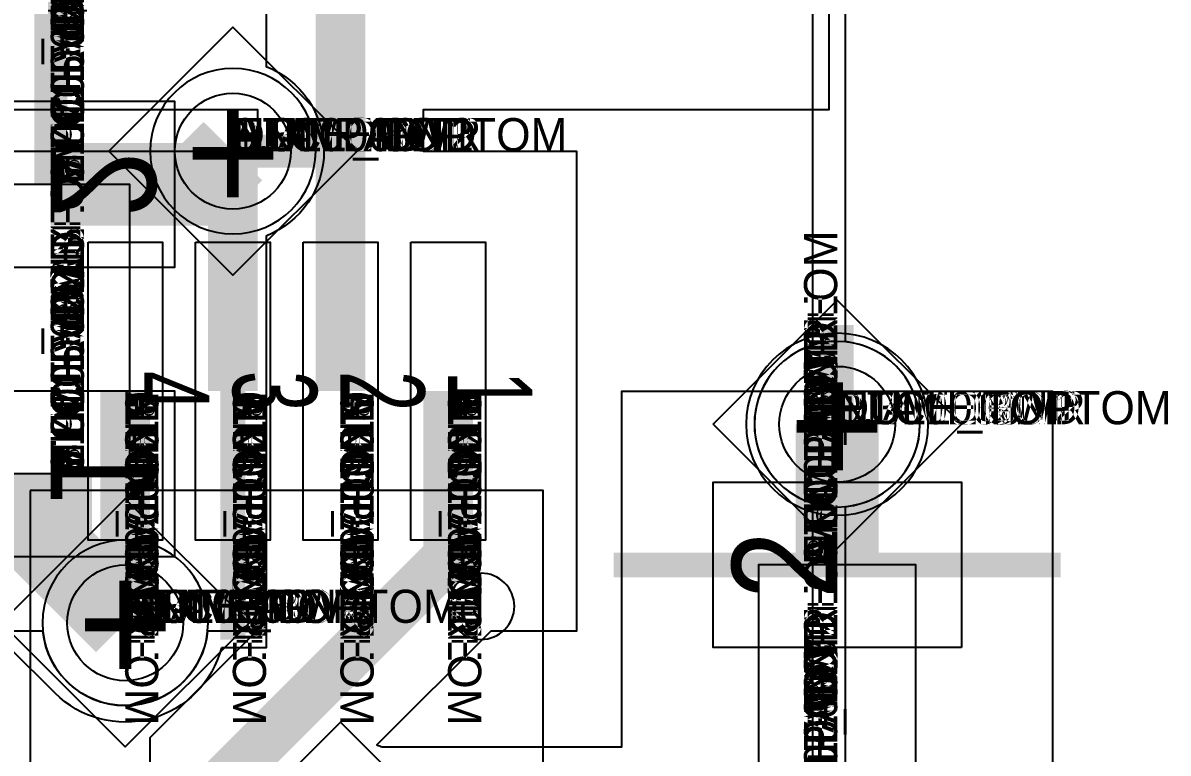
# Model space of a CAD drawing. Extents: x 0 to 323, y 0 to 320.
# Drawn here: x 176.44 to 183.36, y 182.12 to 186.53 of the extents above; entities that cross this region are included whole.
import ezdxf
from ezdxf.enums import TextEntityAlignment as Align

# ---------------------------------------------------------------- set-up
doc = ezdxf.new("R2010")
doc.units = 0
doc.header["$MEASUREMENT"] = 0
doc.layers.get('0').update_dxf_attribs({"linetype": 'CONTINUOUS'})
for name, color, linetype in [('CDN_FIGURES', 7, 'CONTINUOUS'), ('ETCH_BOTTOM', 7, 'CONTINUOUS'), ('ETCH_GND', 3, 'CONTINUOUS'), ('ETCH_INT1', 4, 'CONTINUOUS'), ('ETCH_INT2', 5, 'CONTINUOUS'), ('ETCH_PWR', 6, 'CONTINUOUS'), ('ETCH_TOP', 2, 'CONTINUOUS'), ('MANUFACTURING_NCLEGEND-1-6', 8, 'CONTINUOUS'), ('PACKAGE_GEOMETRY_ASSEMBLY_TOP', 11, 'CONTINUOUS'), ('PACKAGE_GEOMETRY_PIN_NUMBER', 9, 'CONTINUOUS')]:
    doc.layers.add(name, color=color, linetype=linetype)

# ---------------------------------------------------------------- blocks, each defined once
blk = doc.blocks.new('FIGURE_DIAMOND')
at = {"layer": 'CDN_FIGURES'}
blk.add_lwpolyline([(-0.5, 0), (0, 0.5), (0.5, 0), (0, -0.5)], close=True, dxfattribs=at)
blk = doc.blocks.new('PAD_INFO')
for tag in ['SHAPE_TYPE', 'PAD_HEIGHT', 'PAD_LAYER', 'PAD_TYPE', 'PAD_WIDTH']:
    blk.add_attdef(tag, (0, 0), '', height=0.2)
at = {"flags": 2}
blk.add_attdef('CDN_TYPE', (0, 0), '', height=0.2, dxfattribs=at)
blk = doc.blocks.new('DRILL_INFO')
at = {"flags": 2}
blk.add_attdef('CDN_TYPE', (0, 0), '', height=0.2, dxfattribs=at)
for tag in ['FSHAPE', 'FCHAR', 'DRILL_HEIGHT', 'DIAMETER', 'PLATED', 'DRILL_WIDTH']:
    blk.add_attdef(tag, (0, 0), '', height=0.2)
blk = doc.blocks.new('VIA0700X0300')
at = {"layer": 'ETCH_BOTTOM'}
blk.add_circle((0, 0), 0.35, dxfattribs=at)
at = {"layer": 'ETCH_GND'}
blk.add_circle((0, 0), 0.35, dxfattribs=at)
at = {"layer": 'ETCH_INT1'}
blk.add_circle((0, 0), 0.35, dxfattribs=at)
at = {"layer": 'ETCH_INT2'}
blk.add_circle((0, 0), 0.35, dxfattribs=at)
at = {"layer": 'ETCH_PWR'}
blk.add_circle((0, 0), 0.35, dxfattribs=at)
at = {"layer": 'ETCH_TOP'}
blk.add_circle((0, 0), 0.35, dxfattribs=at)
ref = blk.add_blockref('PAD_INFO', (0, 0))
ref.add_attrib('PAD_LAYER', 'ETCH_TOP', (0, 0), dxfattribs={"height": 0.2})
ref.add_attrib('SHAPE_TYPE', 'NULL', (0, 0), dxfattribs={"height": 0.2})
ref.add_attrib('PAD_TYPE', 'ANTIPAD', (0, 0), dxfattribs={"height": 0.2})
ref.add_attrib('PAD_WIDTH', '0.000000', (0, 0), dxfattribs={"height": 0.2})
ref.add_attrib('PAD_HEIGHT', '0.000000', (0, 0), dxfattribs={"height": 0.2})
ref = blk.add_blockref('PAD_INFO', (0, 0))
ref.add_attrib('PAD_LAYER', 'ETCH_GND', (0, 0), dxfattribs={"height": 0.2})
ref.add_attrib('SHAPE_TYPE', 'NULL', (0, 0), dxfattribs={"height": 0.2})
ref.add_attrib('PAD_TYPE', 'ANTIPAD', (0, 0), dxfattribs={"height": 0.2})
ref.add_attrib('PAD_WIDTH', '0.000000', (0, 0), dxfattribs={"height": 0.2})
ref.add_attrib('PAD_HEIGHT', '0.000000', (0, 0), dxfattribs={"height": 0.2})
ref = blk.add_blockref('PAD_INFO', (0, 0))
ref.add_attrib('PAD_LAYER', 'ETCH_INT1', (0, 0), dxfattribs={"height": 0.2})
ref.add_attrib('SHAPE_TYPE', 'NULL', (0, 0), dxfattribs={"height": 0.2})
ref.add_attrib('PAD_TYPE', 'ANTIPAD', (0, 0), dxfattribs={"height": 0.2})
ref.add_attrib('PAD_WIDTH', '0.000000', (0, 0), dxfattribs={"height": 0.2})
ref.add_attrib('PAD_HEIGHT', '0.000000', (0, 0), dxfattribs={"height": 0.2})
ref = blk.add_blockref('PAD_INFO', (0, 0))
ref.add_attrib('PAD_LAYER', 'ETCH_INT2', (0, 0), dxfattribs={"height": 0.2})
ref.add_attrib('SHAPE_TYPE', 'NULL', (0, 0), dxfattribs={"height": 0.2})
ref.add_attrib('PAD_TYPE', 'ANTIPAD', (0, 0), dxfattribs={"height": 0.2})
ref.add_attrib('PAD_WIDTH', '0.000000', (0, 0), dxfattribs={"height": 0.2})
ref.add_attrib('PAD_HEIGHT', '0.000000', (0, 0), dxfattribs={"height": 0.2})
ref = blk.add_blockref('PAD_INFO', (0, 0))
ref.add_attrib('PAD_LAYER', 'ETCH_PWR', (0, 0), dxfattribs={"height": 0.2})
ref.add_attrib('SHAPE_TYPE', 'NULL', (0, 0), dxfattribs={"height": 0.2})
ref.add_attrib('PAD_TYPE', 'ANTIPAD', (0, 0), dxfattribs={"height": 0.2})
ref.add_attrib('PAD_WIDTH', '0.000000', (0, 0), dxfattribs={"height": 0.2})
ref.add_attrib('PAD_HEIGHT', '0.000000', (0, 0), dxfattribs={"height": 0.2})
ref = blk.add_blockref('PAD_INFO', (0, 0))
ref.add_attrib('PAD_LAYER', 'ETCH_BOTTOM', (0, 0), dxfattribs={"height": 0.2})
ref.add_attrib('SHAPE_TYPE', 'NULL', (0, 0), dxfattribs={"height": 0.2})
ref.add_attrib('PAD_TYPE', 'ANTIPAD', (0, 0), dxfattribs={"height": 0.2})
ref.add_attrib('PAD_WIDTH', '0.000000', (0, 0), dxfattribs={"height": 0.2})
ref.add_attrib('PAD_HEIGHT', '0.000000', (0, 0), dxfattribs={"height": 0.2})
ref = blk.add_blockref('PAD_INFO', (0, 0))
ref.add_attrib('PAD_LAYER', 'ETCH_TOP', (0, 0), dxfattribs={"height": 0.2})
ref.add_attrib('SHAPE_TYPE', 'NULL', (0, 0), dxfattribs={"height": 0.2})
ref.add_attrib('PAD_TYPE', 'THERMAL', (0, 0), dxfattribs={"height": 0.2})
ref.add_attrib('PAD_WIDTH', '0.000000', (0, 0), dxfattribs={"height": 0.2})
ref.add_attrib('PAD_HEIGHT', '0.000000', (0, 0), dxfattribs={"height": 0.2})
ref = blk.add_blockref('PAD_INFO', (0, 0))
ref.add_attrib('PAD_LAYER', 'ETCH_GND', (0, 0), dxfattribs={"height": 0.2})
ref.add_attrib('SHAPE_TYPE', 'NULL', (0, 0), dxfattribs={"height": 0.2})
ref.add_attrib('PAD_TYPE', 'THERMAL', (0, 0), dxfattribs={"height": 0.2})
ref.add_attrib('PAD_WIDTH', '0.000000', (0, 0), dxfattribs={"height": 0.2})
ref.add_attrib('PAD_HEIGHT', '0.000000', (0, 0), dxfattribs={"height": 0.2})
ref = blk.add_blockref('PAD_INFO', (0, 0))
ref.add_attrib('PAD_LAYER', 'ETCH_INT1', (0, 0), dxfattribs={"height": 0.2})
ref.add_attrib('SHAPE_TYPE', 'NULL', (0, 0), dxfattribs={"height": 0.2})
ref.add_attrib('PAD_TYPE', 'THERMAL', (0, 0), dxfattribs={"height": 0.2})
ref.add_attrib('PAD_WIDTH', '0.000000', (0, 0), dxfattribs={"height": 0.2})
ref.add_attrib('PAD_HEIGHT', '0.000000', (0, 0), dxfattribs={"height": 0.2})
ref = blk.add_blockref('PAD_INFO', (0, 0))
ref.add_attrib('PAD_LAYER', 'ETCH_INT2', (0, 0), dxfattribs={"height": 0.2})
ref.add_attrib('SHAPE_TYPE', 'NULL', (0, 0), dxfattribs={"height": 0.2})
ref.add_attrib('PAD_TYPE', 'THERMAL', (0, 0), dxfattribs={"height": 0.2})
ref.add_attrib('PAD_WIDTH', '0.000000', (0, 0), dxfattribs={"height": 0.2})
ref.add_attrib('PAD_HEIGHT', '0.000000', (0, 0), dxfattribs={"height": 0.2})
ref = blk.add_blockref('PAD_INFO', (0, 0))
ref.add_attrib('PAD_LAYER', 'ETCH_PWR', (0, 0), dxfattribs={"height": 0.2})
ref.add_attrib('SHAPE_TYPE', 'NULL', (0, 0), dxfattribs={"height": 0.2})
ref.add_attrib('PAD_TYPE', 'THERMAL', (0, 0), dxfattribs={"height": 0.2})
ref.add_attrib('PAD_WIDTH', '0.000000', (0, 0), dxfattribs={"height": 0.2})
ref.add_attrib('PAD_HEIGHT', '0.000000', (0, 0), dxfattribs={"height": 0.2})
ref = blk.add_blockref('PAD_INFO', (0, 0))
ref.add_attrib('PAD_LAYER', 'ETCH_BOTTOM', (0, 0), dxfattribs={"height": 0.2})
ref.add_attrib('SHAPE_TYPE', 'NULL', (0, 0), dxfattribs={"height": 0.2})
ref.add_attrib('PAD_TYPE', 'THERMAL', (0, 0), dxfattribs={"height": 0.2})
ref.add_attrib('PAD_WIDTH', '0.000000', (0, 0), dxfattribs={"height": 0.2})
ref.add_attrib('PAD_HEIGHT', '0.000000', (0, 0), dxfattribs={"height": 0.2})
ref = blk.add_blockref('PAD_INFO', (0, 0))
ref.add_attrib('PAD_LAYER', 'ETCH_TOP', (0, 0), dxfattribs={"height": 0.2})
ref.add_attrib('SHAPE_TYPE', 'CIRCLE', (0, 0), dxfattribs={"height": 0.2})
ref.add_attrib('PAD_TYPE', 'REGULAR', (0, 0), dxfattribs={"height": 0.2})
ref.add_attrib('PAD_WIDTH', '0.700000', (0, 0), dxfattribs={"height": 0.2})
ref.add_attrib('PAD_HEIGHT', '0.700000', (0, 0), dxfattribs={"height": 0.2})
ref = blk.add_blockref('PAD_INFO', (0, 0))
ref.add_attrib('PAD_LAYER', 'ETCH_GND', (0, 0), dxfattribs={"height": 0.2})
ref.add_attrib('SHAPE_TYPE', 'CIRCLE', (0, 0), dxfattribs={"height": 0.2})
ref.add_attrib('PAD_TYPE', 'REGULAR', (0, 0), dxfattribs={"height": 0.2})
ref.add_attrib('PAD_WIDTH', '0.700000', (0, 0), dxfattribs={"height": 0.2})
ref.add_attrib('PAD_HEIGHT', '0.700000', (0, 0), dxfattribs={"height": 0.2})
ref = blk.add_blockref('PAD_INFO', (0, 0))
ref.add_attrib('PAD_LAYER', 'ETCH_INT1', (0, 0), dxfattribs={"height": 0.2})
ref.add_attrib('SHAPE_TYPE', 'CIRCLE', (0, 0), dxfattribs={"height": 0.2})
ref.add_attrib('PAD_TYPE', 'REGULAR', (0, 0), dxfattribs={"height": 0.2})
ref.add_attrib('PAD_WIDTH', '0.700000', (0, 0), dxfattribs={"height": 0.2})
ref.add_attrib('PAD_HEIGHT', '0.700000', (0, 0), dxfattribs={"height": 0.2})
ref = blk.add_blockref('PAD_INFO', (0, 0))
ref.add_attrib('PAD_LAYER', 'ETCH_INT2', (0, 0), dxfattribs={"height": 0.2})
ref.add_attrib('SHAPE_TYPE', 'CIRCLE', (0, 0), dxfattribs={"height": 0.2})
ref.add_attrib('PAD_TYPE', 'REGULAR', (0, 0), dxfattribs={"height": 0.2})
ref.add_attrib('PAD_WIDTH', '0.700000', (0, 0), dxfattribs={"height": 0.2})
ref.add_attrib('PAD_HEIGHT', '0.700000', (0, 0), dxfattribs={"height": 0.2})
ref = blk.add_blockref('PAD_INFO', (0, 0))
ref.add_attrib('PAD_LAYER', 'ETCH_PWR', (0, 0), dxfattribs={"height": 0.2})
ref.add_attrib('SHAPE_TYPE', 'CIRCLE', (0, 0), dxfattribs={"height": 0.2})
ref.add_attrib('PAD_TYPE', 'REGULAR', (0, 0), dxfattribs={"height": 0.2})
ref.add_attrib('PAD_WIDTH', '0.700000', (0, 0), dxfattribs={"height": 0.2})
ref.add_attrib('PAD_HEIGHT', '0.700000', (0, 0), dxfattribs={"height": 0.2})
ref = blk.add_blockref('PAD_INFO', (0, 0))
ref.add_attrib('PAD_LAYER', 'ETCH_BOTTOM', (0, 0), dxfattribs={"height": 0.2})
ref.add_attrib('SHAPE_TYPE', 'CIRCLE', (0, 0), dxfattribs={"height": 0.2})
ref.add_attrib('PAD_TYPE', 'REGULAR', (0, 0), dxfattribs={"height": 0.2})
ref.add_attrib('PAD_WIDTH', '0.700000', (0, 0), dxfattribs={"height": 0.2})
ref.add_attrib('PAD_HEIGHT', '0.700000', (0, 0), dxfattribs={"height": 0.2})
ref = blk.add_blockref('DRILL_INFO', (0, 0))
ref.add_attrib('DIAMETER', '0.300000', (0, 0), dxfattribs={"height": 0.2})
ref.add_attrib('PLATED', 'PLATED', (0, 0), dxfattribs={"height": 0.2})
ref.add_attrib('FSHAPE', 'DIAMOND', (0, 0), dxfattribs={"height": 0.2})
ref.add_attrib('FCHAR', '+', (0, 0), dxfattribs={"height": 0.2})
ref.add_attrib('DRILL_WIDTH', '1.500000', (0, 0), dxfattribs={"height": 0.2})
ref.add_attrib('DRILL_HEIGHT', '1.500000', (0, 0), dxfattribs={"height": 0.2})
for tag in ['CDN_TYPE', 'PIN']:
    blk.add_attdef(tag, (0, 0), '', height=0.2)
at = {"flags": 2}
for tag in ['PSTKNAME', 'BBV']:
    blk.add_attdef(tag, (0, 0), '', height=0.2, dxfattribs=at)
blk = doc.blocks.new('RC1800X0450TS_NS')
at = {"layer": 'ETCH_TOP'}
blk.add_lwpolyline([(-0.9, -0.225), (-0.9, 0.225), (0.9, 0.225), (0.9, -0.225)], close=True, dxfattribs=at)
ref = blk.add_blockref('PAD_INFO', (0, 0))
ref.add_attrib('PAD_LAYER', 'ETCH_TOP', (0, 0), dxfattribs={"height": 0.2})
ref.add_attrib('SHAPE_TYPE', 'NULL', (0, 0), dxfattribs={"height": 0.2})
ref.add_attrib('PAD_TYPE', 'ANTIPAD', (0, 0), dxfattribs={"height": 0.2})
ref.add_attrib('PAD_WIDTH', '0.000000', (0, 0), dxfattribs={"height": 0.2})
ref.add_attrib('PAD_HEIGHT', '0.000000', (0, 0), dxfattribs={"height": 0.2})
ref = blk.add_blockref('PAD_INFO', (0, 0))
ref.add_attrib('PAD_LAYER', 'ETCH_GND', (0, 0), dxfattribs={"height": 0.2})
ref.add_attrib('SHAPE_TYPE', 'NULL', (0, 0), dxfattribs={"height": 0.2})
ref.add_attrib('PAD_TYPE', 'ANTIPAD', (0, 0), dxfattribs={"height": 0.2})
ref.add_attrib('PAD_WIDTH', '0.000000', (0, 0), dxfattribs={"height": 0.2})
ref.add_attrib('PAD_HEIGHT', '0.000000', (0, 0), dxfattribs={"height": 0.2})
ref = blk.add_blockref('PAD_INFO', (0, 0))
ref.add_attrib('PAD_LAYER', 'ETCH_INT1', (0, 0), dxfattribs={"height": 0.2})
ref.add_attrib('SHAPE_TYPE', 'NULL', (0, 0), dxfattribs={"height": 0.2})
ref.add_attrib('PAD_TYPE', 'ANTIPAD', (0, 0), dxfattribs={"height": 0.2})
ref.add_attrib('PAD_WIDTH', '0.000000', (0, 0), dxfattribs={"height": 0.2})
ref.add_attrib('PAD_HEIGHT', '0.000000', (0, 0), dxfattribs={"height": 0.2})
ref = blk.add_blockref('PAD_INFO', (0, 0))
ref.add_attrib('PAD_LAYER', 'ETCH_INT2', (0, 0), dxfattribs={"height": 0.2})
ref.add_attrib('SHAPE_TYPE', 'NULL', (0, 0), dxfattribs={"height": 0.2})
ref.add_attrib('PAD_TYPE', 'ANTIPAD', (0, 0), dxfattribs={"height": 0.2})
ref.add_attrib('PAD_WIDTH', '0.000000', (0, 0), dxfattribs={"height": 0.2})
ref.add_attrib('PAD_HEIGHT', '0.000000', (0, 0), dxfattribs={"height": 0.2})
ref = blk.add_blockref('PAD_INFO', (0, 0))
ref.add_attrib('PAD_LAYER', 'ETCH_PWR', (0, 0), dxfattribs={"height": 0.2})
ref.add_attrib('SHAPE_TYPE', 'NULL', (0, 0), dxfattribs={"height": 0.2})
ref.add_attrib('PAD_TYPE', 'ANTIPAD', (0, 0), dxfattribs={"height": 0.2})
ref.add_attrib('PAD_WIDTH', '0.000000', (0, 0), dxfattribs={"height": 0.2})
ref.add_attrib('PAD_HEIGHT', '0.000000', (0, 0), dxfattribs={"height": 0.2})
ref = blk.add_blockref('PAD_INFO', (0, 0))
ref.add_attrib('PAD_LAYER', 'ETCH_BOTTOM', (0, 0), dxfattribs={"height": 0.2})
ref.add_attrib('SHAPE_TYPE', 'NULL', (0, 0), dxfattribs={"height": 0.2})
ref.add_attrib('PAD_TYPE', 'ANTIPAD', (0, 0), dxfattribs={"height": 0.2})
ref.add_attrib('PAD_WIDTH', '0.000000', (0, 0), dxfattribs={"height": 0.2})
ref.add_attrib('PAD_HEIGHT', '0.000000', (0, 0), dxfattribs={"height": 0.2})
ref = blk.add_blockref('PAD_INFO', (0, 0))
ref.add_attrib('PAD_LAYER', 'ETCH_TOP', (0, 0), dxfattribs={"height": 0.2})
ref.add_attrib('SHAPE_TYPE', 'NULL', (0, 0), dxfattribs={"height": 0.2})
ref.add_attrib('PAD_TYPE', 'THERMAL', (0, 0), dxfattribs={"height": 0.2})
ref.add_attrib('PAD_WIDTH', '0.000000', (0, 0), dxfattribs={"height": 0.2})
ref.add_attrib('PAD_HEIGHT', '0.000000', (0, 0), dxfattribs={"height": 0.2})
ref = blk.add_blockref('PAD_INFO', (0, 0))
ref.add_attrib('PAD_LAYER', 'ETCH_GND', (0, 0), dxfattribs={"height": 0.2})
ref.add_attrib('SHAPE_TYPE', 'NULL', (0, 0), dxfattribs={"height": 0.2})
ref.add_attrib('PAD_TYPE', 'THERMAL', (0, 0), dxfattribs={"height": 0.2})
ref.add_attrib('PAD_WIDTH', '0.000000', (0, 0), dxfattribs={"height": 0.2})
ref.add_attrib('PAD_HEIGHT', '0.000000', (0, 0), dxfattribs={"height": 0.2})
ref = blk.add_blockref('PAD_INFO', (0, 0))
ref.add_attrib('PAD_LAYER', 'ETCH_INT1', (0, 0), dxfattribs={"height": 0.2})
ref.add_attrib('SHAPE_TYPE', 'NULL', (0, 0), dxfattribs={"height": 0.2})
ref.add_attrib('PAD_TYPE', 'THERMAL', (0, 0), dxfattribs={"height": 0.2})
ref.add_attrib('PAD_WIDTH', '0.000000', (0, 0), dxfattribs={"height": 0.2})
ref.add_attrib('PAD_HEIGHT', '0.000000', (0, 0), dxfattribs={"height": 0.2})
ref = blk.add_blockref('PAD_INFO', (0, 0))
ref.add_attrib('PAD_LAYER', 'ETCH_INT2', (0, 0), dxfattribs={"height": 0.2})
ref.add_attrib('SHAPE_TYPE', 'NULL', (0, 0), dxfattribs={"height": 0.2})
ref.add_attrib('PAD_TYPE', 'THERMAL', (0, 0), dxfattribs={"height": 0.2})
ref.add_attrib('PAD_WIDTH', '0.000000', (0, 0), dxfattribs={"height": 0.2})
ref.add_attrib('PAD_HEIGHT', '0.000000', (0, 0), dxfattribs={"height": 0.2})
ref = blk.add_blockref('PAD_INFO', (0, 0))
ref.add_attrib('PAD_LAYER', 'ETCH_PWR', (0, 0), dxfattribs={"height": 0.2})
ref.add_attrib('SHAPE_TYPE', 'NULL', (0, 0), dxfattribs={"height": 0.2})
ref.add_attrib('PAD_TYPE', 'THERMAL', (0, 0), dxfattribs={"height": 0.2})
ref.add_attrib('PAD_WIDTH', '0.000000', (0, 0), dxfattribs={"height": 0.2})
ref.add_attrib('PAD_HEIGHT', '0.000000', (0, 0), dxfattribs={"height": 0.2})
ref = blk.add_blockref('PAD_INFO', (0, 0))
ref.add_attrib('PAD_LAYER', 'ETCH_BOTTOM', (0, 0), dxfattribs={"height": 0.2})
ref.add_attrib('SHAPE_TYPE', 'NULL', (0, 0), dxfattribs={"height": 0.2})
ref.add_attrib('PAD_TYPE', 'THERMAL', (0, 0), dxfattribs={"height": 0.2})
ref.add_attrib('PAD_WIDTH', '0.000000', (0, 0), dxfattribs={"height": 0.2})
ref.add_attrib('PAD_HEIGHT', '0.000000', (0, 0), dxfattribs={"height": 0.2})
ref = blk.add_blockref('PAD_INFO', (0, 0))
ref.add_attrib('PAD_LAYER', 'ETCH_TOP', (0, 0), dxfattribs={"height": 0.2})
ref.add_attrib('SHAPE_TYPE', 'RECTANGLE', (0, 0), dxfattribs={"height": 0.2})
ref.add_attrib('PAD_TYPE', 'REGULAR', (0, 0), dxfattribs={"height": 0.2})
ref.add_attrib('PAD_WIDTH', '1.800000', (0, 0), dxfattribs={"height": 0.2})
ref.add_attrib('PAD_HEIGHT', '0.450000', (0, 0), dxfattribs={"height": 0.2})
ref = blk.add_blockref('PAD_INFO', (0, 0))
ref.add_attrib('PAD_LAYER', 'ETCH_GND', (0, 0), dxfattribs={"height": 0.2})
ref.add_attrib('SHAPE_TYPE', 'NULL', (0, 0), dxfattribs={"height": 0.2})
ref.add_attrib('PAD_TYPE', 'REGULAR', (0, 0), dxfattribs={"height": 0.2})
ref.add_attrib('PAD_WIDTH', '0.000000', (0, 0), dxfattribs={"height": 0.2})
ref.add_attrib('PAD_HEIGHT', '0.000000', (0, 0), dxfattribs={"height": 0.2})
ref = blk.add_blockref('PAD_INFO', (0, 0))
ref.add_attrib('PAD_LAYER', 'ETCH_INT1', (0, 0), dxfattribs={"height": 0.2})
ref.add_attrib('SHAPE_TYPE', 'NULL', (0, 0), dxfattribs={"height": 0.2})
ref.add_attrib('PAD_TYPE', 'REGULAR', (0, 0), dxfattribs={"height": 0.2})
ref.add_attrib('PAD_WIDTH', '0.000000', (0, 0), dxfattribs={"height": 0.2})
ref.add_attrib('PAD_HEIGHT', '0.000000', (0, 0), dxfattribs={"height": 0.2})
ref = blk.add_blockref('PAD_INFO', (0, 0))
ref.add_attrib('PAD_LAYER', 'ETCH_INT2', (0, 0), dxfattribs={"height": 0.2})
ref.add_attrib('SHAPE_TYPE', 'NULL', (0, 0), dxfattribs={"height": 0.2})
ref.add_attrib('PAD_TYPE', 'REGULAR', (0, 0), dxfattribs={"height": 0.2})
ref.add_attrib('PAD_WIDTH', '0.000000', (0, 0), dxfattribs={"height": 0.2})
ref.add_attrib('PAD_HEIGHT', '0.000000', (0, 0), dxfattribs={"height": 0.2})
ref = blk.add_blockref('PAD_INFO', (0, 0))
ref.add_attrib('PAD_LAYER', 'ETCH_PWR', (0, 0), dxfattribs={"height": 0.2})
ref.add_attrib('SHAPE_TYPE', 'NULL', (0, 0), dxfattribs={"height": 0.2})
ref.add_attrib('PAD_TYPE', 'REGULAR', (0, 0), dxfattribs={"height": 0.2})
ref.add_attrib('PAD_WIDTH', '0.000000', (0, 0), dxfattribs={"height": 0.2})
ref.add_attrib('PAD_HEIGHT', '0.000000', (0, 0), dxfattribs={"height": 0.2})
ref = blk.add_blockref('PAD_INFO', (0, 0))
ref.add_attrib('PAD_LAYER', 'ETCH_BOTTOM', (0, 0), dxfattribs={"height": 0.2})
ref.add_attrib('SHAPE_TYPE', 'NULL', (0, 0), dxfattribs={"height": 0.2})
ref.add_attrib('PAD_TYPE', 'REGULAR', (0, 0), dxfattribs={"height": 0.2})
ref.add_attrib('PAD_WIDTH', '0.000000', (0, 0), dxfattribs={"height": 0.2})
ref.add_attrib('PAD_HEIGHT', '0.000000', (0, 0), dxfattribs={"height": 0.2})
ref = blk.add_blockref('DRILL_INFO', (0, 0))
ref.add_attrib('DIAMETER', '0.000000', (0, 0), dxfattribs={"height": 0.2})
ref.add_attrib('PLATED', 'PLATED', (0, 0), dxfattribs={"height": 0.2})
ref.add_attrib('FSHAPE', 'NULL', (0, 0), dxfattribs={"height": 0.2})
ref.add_attrib('DRILL_WIDTH', '0.000000', (0, 0), dxfattribs={"height": 0.2})
ref.add_attrib('DRILL_HEIGHT', '0.000000', (0, 0), dxfattribs={"height": 0.2})
for tag in ['CDN_TYPE', 'PIN']:
    blk.add_attdef(tag, (0, 0), '', height=0.2)
at = {"flags": 2}
for tag in ['PSTKNAME', 'BBV']:
    blk.add_attdef(tag, (0, 0), '', height=0.2, dxfattribs=at)
blk = doc.blocks.new('F59')
at = {"layer": 'PACKAGE_GEOMETRY_ASSEMBLY_TOP'}
blk.add_lwpolyline([(0.6, -2.525), (3.7, -2.525), (3.7, 0.575), (0.6, 0.575)], close=True, dxfattribs=at)
blk.add_lwpolyline([(1.3, 0.4, 0.414214), (1.1, 0.2, 0.414214), (1.3, 0, 0.414214), (1.5, 0.2, 0.414214), (1.3, 0.4)], format="xyb", close=True, dxfattribs=at)
at = {"layer": 'ETCH_TOP'}
ref = blk.add_blockref('RC1800X0450TS_NS', (0, 0), dxfattribs=at)
ref.add_attrib('CDN_TYPE', 'PIN', (0, 0), dxfattribs={"height": 0.2})
ref.add_attrib('PIN', '1', (0, 0), dxfattribs={"height": 0.2})
ref = blk.add_blockref('RC1800X0450TS_NS', (4.3, 0), dxfattribs=at)
ref.add_attrib('CDN_TYPE', 'PIN', (0, 0), dxfattribs={"height": 0.2})
ref.add_attrib('PIN', '8', (0, 0), dxfattribs={"height": 0.2})
ref = blk.add_blockref('RC1800X0450TS_NS', (0, -1.3), dxfattribs=at)
ref.add_attrib('CDN_TYPE', 'PIN', (0, 0), dxfattribs={"height": 0.2})
ref.add_attrib('PIN', '3', (0, 0), dxfattribs={"height": 0.2})
ref = blk.add_blockref('RC1800X0450TS_NS', (0, -0.65), dxfattribs=at)
ref.add_attrib('CDN_TYPE', 'PIN', (0, 0), dxfattribs={"height": 0.2})
ref.add_attrib('PIN', '2', (0, 0), dxfattribs={"height": 0.2})
ref = blk.add_blockref('RC1800X0450TS_NS', (0, -1.95), dxfattribs=at)
ref.add_attrib('CDN_TYPE', 'PIN', (0, 0), dxfattribs={"height": 0.2})
ref.add_attrib('PIN', '4', (0, 0), dxfattribs={"height": 0.2})
ref = blk.add_blockref('RC1800X0450TS_NS', (4.3, -1.95), dxfattribs=at)
ref.add_attrib('CDN_TYPE', 'PIN', (0, 0), dxfattribs={"height": 0.2})
ref.add_attrib('PIN', '5', (0, 0), dxfattribs={"height": 0.2})
ref = blk.add_blockref('RC1800X0450TS_NS', (4.3, -1.3), dxfattribs=at)
ref.add_attrib('CDN_TYPE', 'PIN', (0, 0), dxfattribs={"height": 0.2})
ref.add_attrib('PIN', '6', (0, 0), dxfattribs={"height": 0.2})
ref = blk.add_blockref('RC1800X0450TS_NS', (4.3, -0.65), dxfattribs=at)
ref.add_attrib('CDN_TYPE', 'PIN', (0, 0), dxfattribs={"height": 0.2})
ref.add_attrib('PIN', '7', (0, 0), dxfattribs={"height": 0.2})
at = {"flags": 2}
for tag in ['SYMBOL_TYPE', 'CDN_TYPE', 'REFDES']:
    blk.add_attdef(tag, (0, 0), '', height=0.2, dxfattribs=at)
blk = doc.blocks.new('RC1000X1500TS')
at = {"layer": 'ETCH_TOP'}
blk.add_lwpolyline([(-0.5, -0.75), (-0.5, 0.75), (0.5, 0.75), (0.5, -0.75)], close=True, dxfattribs=at)
ref = blk.add_blockref('PAD_INFO', (0, 0))
ref.add_attrib('PAD_LAYER', 'ETCH_TOP', (0, 0), dxfattribs={"height": 0.2})
ref.add_attrib('SHAPE_TYPE', 'NULL', (0, 0), dxfattribs={"height": 0.2})
ref.add_attrib('PAD_TYPE', 'ANTIPAD', (0, 0), dxfattribs={"height": 0.2})
ref.add_attrib('PAD_WIDTH', '0.000000', (0, 0), dxfattribs={"height": 0.2})
ref.add_attrib('PAD_HEIGHT', '0.000000', (0, 0), dxfattribs={"height": 0.2})
ref = blk.add_blockref('PAD_INFO', (0, 0))
ref.add_attrib('PAD_LAYER', 'ETCH_GND', (0, 0), dxfattribs={"height": 0.2})
ref.add_attrib('SHAPE_TYPE', 'NULL', (0, 0), dxfattribs={"height": 0.2})
ref.add_attrib('PAD_TYPE', 'ANTIPAD', (0, 0), dxfattribs={"height": 0.2})
ref.add_attrib('PAD_WIDTH', '0.000000', (0, 0), dxfattribs={"height": 0.2})
ref.add_attrib('PAD_HEIGHT', '0.000000', (0, 0), dxfattribs={"height": 0.2})
ref = blk.add_blockref('PAD_INFO', (0, 0))
ref.add_attrib('PAD_LAYER', 'ETCH_INT1', (0, 0), dxfattribs={"height": 0.2})
ref.add_attrib('SHAPE_TYPE', 'NULL', (0, 0), dxfattribs={"height": 0.2})
ref.add_attrib('PAD_TYPE', 'ANTIPAD', (0, 0), dxfattribs={"height": 0.2})
ref.add_attrib('PAD_WIDTH', '0.000000', (0, 0), dxfattribs={"height": 0.2})
ref.add_attrib('PAD_HEIGHT', '0.000000', (0, 0), dxfattribs={"height": 0.2})
ref = blk.add_blockref('PAD_INFO', (0, 0))
ref.add_attrib('PAD_LAYER', 'ETCH_INT2', (0, 0), dxfattribs={"height": 0.2})
ref.add_attrib('SHAPE_TYPE', 'NULL', (0, 0), dxfattribs={"height": 0.2})
ref.add_attrib('PAD_TYPE', 'ANTIPAD', (0, 0), dxfattribs={"height": 0.2})
ref.add_attrib('PAD_WIDTH', '0.000000', (0, 0), dxfattribs={"height": 0.2})
ref.add_attrib('PAD_HEIGHT', '0.000000', (0, 0), dxfattribs={"height": 0.2})
ref = blk.add_blockref('PAD_INFO', (0, 0))
ref.add_attrib('PAD_LAYER', 'ETCH_PWR', (0, 0), dxfattribs={"height": 0.2})
ref.add_attrib('SHAPE_TYPE', 'NULL', (0, 0), dxfattribs={"height": 0.2})
ref.add_attrib('PAD_TYPE', 'ANTIPAD', (0, 0), dxfattribs={"height": 0.2})
ref.add_attrib('PAD_WIDTH', '0.000000', (0, 0), dxfattribs={"height": 0.2})
ref.add_attrib('PAD_HEIGHT', '0.000000', (0, 0), dxfattribs={"height": 0.2})
ref = blk.add_blockref('PAD_INFO', (0, 0))
ref.add_attrib('PAD_LAYER', 'ETCH_BOTTOM', (0, 0), dxfattribs={"height": 0.2})
ref.add_attrib('SHAPE_TYPE', 'NULL', (0, 0), dxfattribs={"height": 0.2})
ref.add_attrib('PAD_TYPE', 'ANTIPAD', (0, 0), dxfattribs={"height": 0.2})
ref.add_attrib('PAD_WIDTH', '0.000000', (0, 0), dxfattribs={"height": 0.2})
ref.add_attrib('PAD_HEIGHT', '0.000000', (0, 0), dxfattribs={"height": 0.2})
ref = blk.add_blockref('PAD_INFO', (0, 0))
ref.add_attrib('PAD_LAYER', 'ETCH_TOP', (0, 0), dxfattribs={"height": 0.2})
ref.add_attrib('SHAPE_TYPE', 'NULL', (0, 0), dxfattribs={"height": 0.2})
ref.add_attrib('PAD_TYPE', 'THERMAL', (0, 0), dxfattribs={"height": 0.2})
ref.add_attrib('PAD_WIDTH', '0.000000', (0, 0), dxfattribs={"height": 0.2})
ref.add_attrib('PAD_HEIGHT', '0.000000', (0, 0), dxfattribs={"height": 0.2})
ref = blk.add_blockref('PAD_INFO', (0, 0))
ref.add_attrib('PAD_LAYER', 'ETCH_GND', (0, 0), dxfattribs={"height": 0.2})
ref.add_attrib('SHAPE_TYPE', 'NULL', (0, 0), dxfattribs={"height": 0.2})
ref.add_attrib('PAD_TYPE', 'THERMAL', (0, 0), dxfattribs={"height": 0.2})
ref.add_attrib('PAD_WIDTH', '0.000000', (0, 0), dxfattribs={"height": 0.2})
ref.add_attrib('PAD_HEIGHT', '0.000000', (0, 0), dxfattribs={"height": 0.2})
ref = blk.add_blockref('PAD_INFO', (0, 0))
ref.add_attrib('PAD_LAYER', 'ETCH_INT1', (0, 0), dxfattribs={"height": 0.2})
ref.add_attrib('SHAPE_TYPE', 'NULL', (0, 0), dxfattribs={"height": 0.2})
ref.add_attrib('PAD_TYPE', 'THERMAL', (0, 0), dxfattribs={"height": 0.2})
ref.add_attrib('PAD_WIDTH', '0.000000', (0, 0), dxfattribs={"height": 0.2})
ref.add_attrib('PAD_HEIGHT', '0.000000', (0, 0), dxfattribs={"height": 0.2})
ref = blk.add_blockref('PAD_INFO', (0, 0))
ref.add_attrib('PAD_LAYER', 'ETCH_INT2', (0, 0), dxfattribs={"height": 0.2})
ref.add_attrib('SHAPE_TYPE', 'NULL', (0, 0), dxfattribs={"height": 0.2})
ref.add_attrib('PAD_TYPE', 'THERMAL', (0, 0), dxfattribs={"height": 0.2})
ref.add_attrib('PAD_WIDTH', '0.000000', (0, 0), dxfattribs={"height": 0.2})
ref.add_attrib('PAD_HEIGHT', '0.000000', (0, 0), dxfattribs={"height": 0.2})
ref = blk.add_blockref('PAD_INFO', (0, 0))
ref.add_attrib('PAD_LAYER', 'ETCH_PWR', (0, 0), dxfattribs={"height": 0.2})
ref.add_attrib('SHAPE_TYPE', 'NULL', (0, 0), dxfattribs={"height": 0.2})
ref.add_attrib('PAD_TYPE', 'THERMAL', (0, 0), dxfattribs={"height": 0.2})
ref.add_attrib('PAD_WIDTH', '0.000000', (0, 0), dxfattribs={"height": 0.2})
ref.add_attrib('PAD_HEIGHT', '0.000000', (0, 0), dxfattribs={"height": 0.2})
ref = blk.add_blockref('PAD_INFO', (0, 0))
ref.add_attrib('PAD_LAYER', 'ETCH_BOTTOM', (0, 0), dxfattribs={"height": 0.2})
ref.add_attrib('SHAPE_TYPE', 'NULL', (0, 0), dxfattribs={"height": 0.2})
ref.add_attrib('PAD_TYPE', 'THERMAL', (0, 0), dxfattribs={"height": 0.2})
ref.add_attrib('PAD_WIDTH', '0.000000', (0, 0), dxfattribs={"height": 0.2})
ref.add_attrib('PAD_HEIGHT', '0.000000', (0, 0), dxfattribs={"height": 0.2})
ref = blk.add_blockref('PAD_INFO', (0, 0))
ref.add_attrib('PAD_LAYER', 'ETCH_GND', (0, 0), dxfattribs={"height": 0.2})
ref.add_attrib('SHAPE_TYPE', 'NULL', (0, 0), dxfattribs={"height": 0.2})
ref.add_attrib('PAD_TYPE', 'REGULAR', (0, 0), dxfattribs={"height": 0.2})
ref.add_attrib('PAD_WIDTH', '0.000000', (0, 0), dxfattribs={"height": 0.2})
ref.add_attrib('PAD_HEIGHT', '0.000000', (0, 0), dxfattribs={"height": 0.2})
ref = blk.add_blockref('PAD_INFO', (0, 0))
ref.add_attrib('PAD_LAYER', 'ETCH_INT1', (0, 0), dxfattribs={"height": 0.2})
ref.add_attrib('SHAPE_TYPE', 'NULL', (0, 0), dxfattribs={"height": 0.2})
ref.add_attrib('PAD_TYPE', 'REGULAR', (0, 0), dxfattribs={"height": 0.2})
ref.add_attrib('PAD_WIDTH', '0.000000', (0, 0), dxfattribs={"height": 0.2})
ref.add_attrib('PAD_HEIGHT', '0.000000', (0, 0), dxfattribs={"height": 0.2})
ref = blk.add_blockref('PAD_INFO', (0, 0))
ref.add_attrib('PAD_LAYER', 'ETCH_INT2', (0, 0), dxfattribs={"height": 0.2})
ref.add_attrib('SHAPE_TYPE', 'NULL', (0, 0), dxfattribs={"height": 0.2})
ref.add_attrib('PAD_TYPE', 'REGULAR', (0, 0), dxfattribs={"height": 0.2})
ref.add_attrib('PAD_WIDTH', '0.000000', (0, 0), dxfattribs={"height": 0.2})
ref.add_attrib('PAD_HEIGHT', '0.000000', (0, 0), dxfattribs={"height": 0.2})
ref = blk.add_blockref('PAD_INFO', (0, 0))
ref.add_attrib('PAD_LAYER', 'ETCH_PWR', (0, 0), dxfattribs={"height": 0.2})
ref.add_attrib('SHAPE_TYPE', 'NULL', (0, 0), dxfattribs={"height": 0.2})
ref.add_attrib('PAD_TYPE', 'REGULAR', (0, 0), dxfattribs={"height": 0.2})
ref.add_attrib('PAD_WIDTH', '0.000000', (0, 0), dxfattribs={"height": 0.2})
ref.add_attrib('PAD_HEIGHT', '0.000000', (0, 0), dxfattribs={"height": 0.2})
ref = blk.add_blockref('PAD_INFO', (0, 0))
ref.add_attrib('PAD_LAYER', 'ETCH_BOTTOM', (0, 0), dxfattribs={"height": 0.2})
ref.add_attrib('SHAPE_TYPE', 'NULL', (0, 0), dxfattribs={"height": 0.2})
ref.add_attrib('PAD_TYPE', 'REGULAR', (0, 0), dxfattribs={"height": 0.2})
ref.add_attrib('PAD_WIDTH', '0.000000', (0, 0), dxfattribs={"height": 0.2})
ref.add_attrib('PAD_HEIGHT', '0.000000', (0, 0), dxfattribs={"height": 0.2})
ref = blk.add_blockref('DRILL_INFO', (0, 0))
ref.add_attrib('DIAMETER', '0.000000', (0, 0), dxfattribs={"height": 0.2})
ref.add_attrib('PLATED', 'PLATED', (0, 0), dxfattribs={"height": 0.2})
ref.add_attrib('FSHAPE', 'NULL', (0, 0), dxfattribs={"height": 0.2})
ref.add_attrib('DRILL_WIDTH', '0.000000', (0, 0), dxfattribs={"height": 0.2})
ref.add_attrib('DRILL_HEIGHT', '0.000000', (0, 0), dxfattribs={"height": 0.2})
ref = blk.add_blockref('PAD_INFO', (0, 0))
ref.add_attrib('PAD_LAYER', 'ETCH_TOP', (0, 0), dxfattribs={"height": 0.2})
ref.add_attrib('SHAPE_TYPE', 'RECTANGLE', (0, 0), dxfattribs={"height": 0.2})
ref.add_attrib('PAD_TYPE', 'REGULAR', (0, 0), dxfattribs={"height": 0.2})
ref.add_attrib('PAD_WIDTH', '1.000000', (0, 0), dxfattribs={"height": 0.2})
ref.add_attrib('PAD_HEIGHT', '1.500000', (0, 0), dxfattribs={"height": 0.2})
for tag in ['CDN_TYPE', 'PIN']:
    blk.add_attdef(tag, (0, 0), '', height=0.2)
at = {"flags": 2}
for tag in ['PSTKNAME', 'BBV']:
    blk.add_attdef(tag, (0, 0), '', height=0.2, dxfattribs=at)
blk = doc.blocks.new('F56')
at = {"layer": 'PACKAGE_GEOMETRY_ASSEMBLY_TOP'}
blk.add_lwpolyline([(0, -0.475), (1.75, -0.475), (1.75, 0.475), (0, 0.475)], close=True, dxfattribs=at)
at = {"layer": 'ETCH_TOP'}
ref = blk.add_blockref('RC1000X1500TS', (0, 0), dxfattribs=at)
ref.add_attrib('CDN_TYPE', 'PIN', (0, 0), dxfattribs={"height": 0.2})
ref.add_attrib('PIN', '1', (0, 0), dxfattribs={"height": 0.2})
ref = blk.add_blockref('RC1000X1500TS', (1.75, 0), dxfattribs=at)
ref.add_attrib('CDN_TYPE', 'PIN', (0, 0), dxfattribs={"height": 0.2})
ref.add_attrib('PIN', '2', (0, 0), dxfattribs={"height": 0.2})
at = {"flags": 2}
for tag in ['SYMBOL_TYPE', 'CDN_TYPE', 'REFDES']:
    blk.add_attdef(tag, (0, 0), '', height=0.2, dxfattribs=at)

msp = doc.modelspace()

# ---------------------------------------------------------------- linework, layer by layer
at = {"layer": 'ETCH_BOTTOM'}
for points in [[(176.6126, 185.5555, 0.2, 0.2, 0), (176.6126, 186.6563, 0.2, 0.2, 0)], [(176.6126, 185.5555, 0.5, 0.5, 0), (177.5126, 185.5555, 0.5, 0.5, 0), (177.7126, 185.7555, 0.5, 0.5, 0)], [(177.7126, 185.7555, 0.2, 0.2, 0), (178.3134, 185.7555, 0.2, 0.2, 0)], [(181.3626, 184.1055, 0.2, 0.2, 0), (181.3626, 184.7063, 0.2, 0.2, 0)], [(181.3626, 183.5047, 0.2, 0.2, 0), (181.3626, 184.1055, 0.2, 0.2, 0)], [(176.6126, 183.8055, 0.5, 0.5, 0), (176.6126, 183.3555, 0.5, 0.5, 0), (177.0626, 182.9055, 0.5, 0.5, 0)]]:
    msp.add_lwpolyline(points, format="xyseb", dxfattribs=at)
for points in [[(177.6436, 182.7554, -0.580347), (176.6383, 182.4812), (176.364, 182.7554), (175.3125, 182.7554), (175.3125, 186.6056), (177.9127, 186.6056), (177.9127, 186.2679, -0.683031), (177.9127, 185.2431), (177.9127, 182.7554)], [(181.9127, 184.1055, 1), (180.8125, 184.1055, 1)]]:
    msp.add_lwpolyline(points, format="xyb", close=True, dxfattribs=at)
at = {"layer": 'ETCH_GND'}
msp.add_lwpolyline([(177.5627, 182.9055, 1), (176.5625, 182.9055, 1)], format="xyb", close=True, dxfattribs=at)
at = {"layer": 'ETCH_INT1'}
for points in [[(178.2127, 185.7555, 1), (177.2125, 185.7555, 1)], [(181.8627, 184.1055, 1), (180.8625, 184.1055, 1)], [(177.5627, 182.9055, 1), (176.5625, 182.9055, 1)]]:
    msp.add_lwpolyline(points, format="xyb", close=True, dxfattribs=at)
at = {"layer": 'ETCH_INT2'}
for points in [[(178.2127, 185.7555, 1), (177.2125, 185.7555, 1)], [(181.8627, 184.1055, 1), (180.8625, 184.1055, 1)]]:
    msp.add_lwpolyline(points, format="xyb", close=True, dxfattribs=at)
at = {"layer": 'ETCH_PWR'}
for points in [[(181.2126, 250.4555), (181.2126, 187.6057, 0.333511), (181.2126, 187.0053), (181.2126, 184.5826, 0.73386), (181.2126, 183.6284), (181.2126, 179.7057, 0.333511), (181.2126, 179.1053), (181.2126, 174.8055), (179.4126, 173.0055), (177.421, 173.0055, 0.654735), (176.5042, 173.0055), (166.7126, 173.0055), (166.1126, 173.6055), (165.5249, 173.6055), (165.4248, 173.7056), (159.4127, 173.7056), (159.4127, 173.8056), (159.4376, 173.8305), (159.4376, 198.9805), (159.4127, 199.0054), (159.4127, 203.2677), (152.7457, 209.9346, 0.268308)], [(179.6626, 172.6055), (181.4126, 174.3555), (181.4126, 178.7055), (181.5626, 178.8555), (181.8626, 178.8555), (182.1126, 179.1055), (182.1126, 179.396, 0.009499), (182.1126, 179.415), (182.1126, 179.7055), (181.8126, 180.0055), (181.4126, 180.0055), (181.4126, 180.1561), (181.454, 180.1638, 0.831244), (181.454, 181.1472), (181.4126, 181.1549), (181.4126, 183.6061), (181.454, 183.6138, 0.831244), (181.454, 184.5972), (181.4126, 184.6049), (181.4126, 186.7121, -0.462913)]]:
    msp.add_lwpolyline(points, format="xyb", dxfattribs=at)
msp.add_lwpolyline([(178.2127, 185.7555, 1), (177.2125, 185.7555, 1)], format="xyb", close=True, dxfattribs=at)
at = {"layer": 'ETCH_TOP'}
for points, format in [([(178.3626, 184.3055, 0.3, 0.3, 0), (178.3626, 187.1555, 0.3, 0.3, 0), (178.5126, 187.3055, 0.3, 0.3, 0)], "xyseb"), ([(181.3127, 186.8054), (181.3127, 186.0054), (178.8627, 186.0054), (178.8627, 185.7556), (179.7877, 185.7556), (179.7877, 182.8554), (179.2697, 182.8554), (178.5819, 182.1675, -0.012664), (178.6126, 182.1556), (180.0625, 182.1556), (180.0625, 184.3056), (182.6627, 184.3056), (182.6627, 180.4554)], "xyb"), ([(177.7126, 184.3055, 0.3, 0.3, 0), (177.7126, 185.7555, 0.3, 0.3, 0)], "xyseb"), ([(177.0626, 184.3055, 0.3, 0.3, 0), (177.0626, 182.9055, 0.3, 0.3, 0)], "xyseb"), ([(177.7126, 180.0055, 0.3, 0.3, 0), (177.7126, 182.0055, 0.3, 0.3, 0), (179.0126, 183.3055, 0.3, 0.3, 0), (179.0126, 184.3055, 0.3, 0.3, 0)], "xyseb"), ([(177.7126, 182.8047, 0.15, 0.15, 0), (177.7126, 184.3055, 0.15, 0.15, 0)], "xyseb"), ([(181.3626, 183.2555, 0.5, 0.5, 0), (181.3626, 184.1055, 0.5, 0.5, 0)], "xyseb"), ([(180.0118, 183.2555, 0.15, 0.15, 0), (181.3626, 183.2555, 0.15, 0.15, 0)], "xyseb"), ([(181.3626, 183.2555, 0.15, 0.15, 0), (182.7134, 183.2555, 0.15, 0.15, 0)], "xyseb"), ([(176.2875, 181.4556), (177.2125, 181.4556), (177.2125, 182.2126), (177.8553, 182.8554), (177.5602, 182.8554, -0.904373), (176.565, 182.8554), (176.2875, 182.8554)], "xyb")]:
    msp.add_lwpolyline(points, format=format, dxfattribs=at)
msp.add_lwpolyline([(176.2875, 185.7556), (177.8625, 185.7556), (177.8625, 186.0054), (173.7125, 186.0054)], dxfattribs=at)

# ---------------------------------------------------------------- block references
at = {"xscale": -1, "rotation": 270}
msp.add_blockref('F56', (176.6126, 183.8055), dxfattribs=at)
for name, p, rotation in [('F56', (181.3626, 181.5055), 90), ('F59', (179.0126, 184.3055), 270)]:
    msp.add_blockref(name, p, dxfattribs=dict(rotation=rotation))
at = {"layer": 'ETCH_TOP'}
for p in [(177.7126, 185.7555), (181.3626, 184.1055), (177.0626, 182.9055)]:
    msp.add_blockref('VIA0700X0300', p, dxfattribs=at)
at = {"layer": 'MANUFACTURING_NCLEGEND-1-6', "xscale": 1.5, "yscale": 1.5}
for p in [(177.7126, 185.7555), (181.3626, 184.1055), (177.0626, 182.9055), (178.3626, 181.5555)]:
    msp.add_blockref('FIGURE_DIAMOND', p, dxfattribs=at)

# ---------------------------------------------------------------- texts
at = {"layer": 'MANUFACTURING_NCLEGEND-1-6'}
for p in [(177.7126, 185.7555), (181.3626, 184.1055), (177.0626, 182.9055)]:
    msp.add_text('+', height=0.75, dxfattribs=at).set_placement(p, align=Align.MIDDLE_CENTER)
at = {"layer": 'PACKAGE_GEOMETRY_PIN_NUMBER', "text_generation_flag": 2, "width": 0.88}
for s, p in [('2', (176.6126, 185.5555)), ('1', (176.6126, 183.8055))]:
    msp.add_text(s, height=0.635, rotation=270, dxfattribs=at).set_placement(p, align=Align.CENTER)
at = {"layer": 'PACKAGE_GEOMETRY_PIN_NUMBER'}
for s, height, rotation, width, p in [('4', 0.508, 270, 0.649606, (177.0626, 184.3055)), ('3', 0.508, 270, 0.649606, (177.7126, 184.3055)), ('2', 0.508, 270, 0.649606, (178.3626, 184.3055)), ('1', 0.508, 270, 0.649606, (179.0126, 184.3055)), ('2', 0.635, 90, 0.88, (181.3626, 183.2555))]:
    msp.add_text(s, height=height, rotation=rotation, dxfattribs=dict(at, width=width)).set_placement(p, align=Align.CENTER)

doc.saveas('drawing.dxf')
